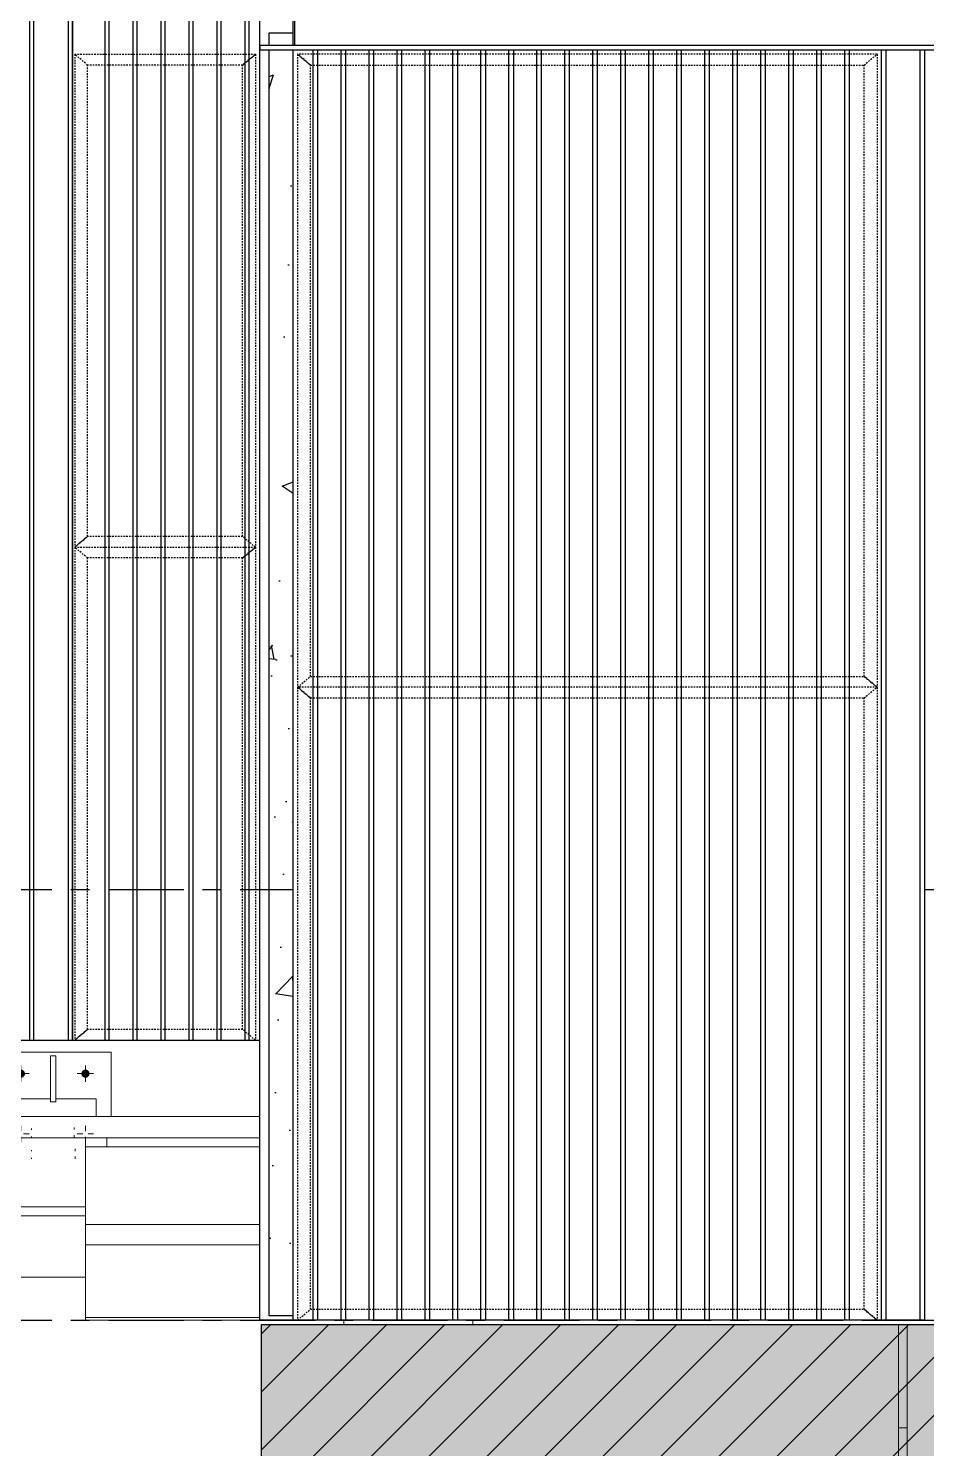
# Model space of a CAD drawing. Header units: millimetres. Extents: x 3774 to 718460, y -768339 to 192544.
# Drawn here: x 442899 to 444985, y -728615 to -725317 of the extents above; entities that cross this region are included whole.
import ezdxf
from ezdxf.xclip import XClip

# ---------------------------------------------------------------- set-up
doc = ezdxf.new("R2010")
doc.units = ezdxf.units.MM
doc.header["$XCLIPFRAME"] = 0
doc.set_wipeout_variables(frame=1)
for name, pattern in [('TA_GL_000.70000', [1.925, 0.7, -0.175, 0.175, -0.175, 0.7]), ('TA_HL_001.00000', [6.5, 3.55, -2.95]), ('XKITLINE00', [0]), ('XKITLINE02', [4, 2, -2])]:
    doc.linetypes.add(name, pattern=pattern)
for name, color, linetype in [('000 - 0_SYM_DWG_GRIDLINE_MAIN_COLOR_251', 7, 'Continuous'), ('000 - CONCRETE_COL_HATCH_', 7, 'Continuous'), ('000 - CONCRETE_COL_SUB_COLOR_1', 7, 'Continuous'), ('010 - ASPG_EXTR_MAIN_COLOR_2', 7, 'Continuous'), ('010 - ASPG_EXTR_WIPEOUT_', 7, 'Continuous'), ('010 - ASPG_FRAMING_MAIN_COLOR_1', 7, 'Continuous'), ('010 - ASPG_FRAMING_MAIN_COLOR_2', 7, 'Continuous'), ('010 - ASPG_FRAMING_SUB_COLOR_2', 7, 'Continuous'), ('010 - ASPG_FRAMING_SUB_COLOR_3', 7, 'Continuous'), ('010 - ASPG_FRAMING_WIPEOUT_', 7, 'Continuous')]:
    doc.layers.add(name, color=color, linetype=linetype)
doc.layers.add('Bolt', color=7, linetype='Continuous', lineweight=0)
doc.layers.add('Part', color=7, linetype='Continuous', lineweight=0)
doc.styles.add('TA', font='', dxfattribs={"height": 4.5})
doc.styles.get('TA').set_extended_font_data('Cordia New')

# ---------------------------------------------------------------- blocks, each defined once
blk = doc.blocks.new('*A6363518')
at = {"layer": 'Part', "color": 7, "linetype": 'XKITLINE00', "lineweight": 0}
for p, q in [((2328.169484, -128.668902), (2192.969406, -128.668902)), ((2328.169484, -128.668902), (2328.169484, -129.068902)), ((2328.169484, -129.068902), (2192.969406, -129.068902))]:
    blk.add_line(p, q, dxfattribs=at)
blk = doc.blocks.new('*A6373519')
at = {"layer": 'Part', "color": 7, "linetype": 'XKITLINE00', "lineweight": 0}
for p, q in [((2328.969518, -124.453462), (2179.563596, -124.453462)), ((2322.969484, -131.653462), (2324.169484, -131.653462)), ((2328.169484, -131.653462), (2328.969518, -131.653462))]:
    blk.add_line(p, q, dxfattribs=at)
blk = doc.blocks.new('*A13304212')
at = {"layer": 'Part', "color": 7, "linetype": 'XKITLINE00', "lineweight": 0}
for p, q in [((2334.969518, -116.053462), (2334.969518, -104.621462)), ((2335.769518, -116.053462), (2335.769518, -104.621462)), ((2334.969518, -128.053462), (2334.969518, -116.621462)), ((2335.769518, -128.053462), (2335.769518, -116.621462)), ((2334.969518, -130.133462), (2334.969518, -128.621462)), ((2335.769518, -130.133462), (2335.769518, -128.621462)), ((2334.969518, -130.133462), (2335.769518, -130.133462))]:
    blk.add_line(p, q, dxfattribs=at)
blk = doc.blocks.new('*A13324214')
at = {"layer": 'Part', "color": 7, "linetype": 'XKITLINE00', "lineweight": 0}
for p, q in [((2326.169603, -116.053462), (2326.169603, -104.621462)), ((2326.969603, -116.053462), (2326.969603, -104.621462)), ((2326.169603, -124.133462), (2326.169603, -116.621462)), ((2326.969603, -124.133462), (2326.969603, -116.621462)), ((2326.169603, -124.133462), (2326.969603, -124.133462))]:
    blk.add_line(p, q, dxfattribs=at)
blk = doc.blocks.new('*A13374219')
at = {"layer": 'Part', "color": 7, "linetype": 'XKITLINE00', "lineweight": 0}
for p, q in [((2328.969518, -124.453462), (2328.969518, -78.053462)), ((2331.369518, -124.453462), (2331.369518, -78.053462)), ((2328.969518, -124.453462), (2331.369518, -124.453462))]:
    blk.add_line(p, q, dxfattribs=at)
blk = doc.blocks.new('*A13914273')
at = {"layer": 'Part', "color": 7, "linetype": 'XKITLINE00', "lineweight": 0}
for p, q in [((2351.279433, -132.533462), (2339.439433, -132.533462)), ((2339.439433, -132.533462), (2339.439433, -156.373462)), ((2351.279433, -132.533462), (2351.279433, -156.373462)), ((2351.279433, -156.373462), (2339.439433, -156.373462))]:
    blk.add_line(p, q, dxfattribs=at)
blk = doc.blocks.new('*A13934275')
at = {"layer": 'Part', "color": 7, "linetype": 'XKITLINE00', "lineweight": 0}
for p, q in [((2339.279433, -132.533462), (2327.439433, -132.533462)), ((2327.439433, -132.533462), (2327.439433, -156.373462)), ((2339.279433, -132.533462), (2339.279433, -156.373462)), ((2339.279433, -156.373462), (2327.439433, -156.373462))]:
    blk.add_line(p, q, dxfattribs=at)
blk = doc.blocks.new('*A13954277')
at = {"layer": 'Part', "color": 7, "linetype": 'XKITLINE00', "lineweight": 0}
for p, q in [((2328.969518, -132.533462), (2328.969518, -124.453462)), ((2328.969518, -124.453462), (2331.369518, -124.453462)), ((2331.369518, -132.533462), (2331.369518, -124.453462))]:
    blk.add_line(p, q, dxfattribs=at)
blk = doc.blocks.new('*A14024284')
at = {"layer": 'Part', "color": 7, "linetype": 'XKITLINE00', "lineweight": 0}
for p, q in [((2324.169484, -131.053462), (2324.169484, -129.233462)), ((2328.169484, -129.233462), (2324.169484, -129.233462)), ((2328.169484, -132.405462), (2328.169484, -129.233462)), ((2324.169484, -130.67527), (2328.169484, -130.67527)), ((2324.169484, -131.053462), (2324.169484, -132.453462)), ((2328.169484, -131.053462), (2324.169484, -131.053462)), ((2324.169484, -132.405462), (2328.169484, -132.405462)), ((2328.169484, -132.453462), (2324.169484, -132.453462)), ((2328.169484, -132.405462), (2328.169484, -132.453462))]:
    blk.add_line(p, q, dxfattribs=at)
blk = doc.blocks.new('*A14034285')
at = {"layer": 'Part', "color": 7, "linetype": 'XKITLINE00', "lineweight": 0}
for p, q in [((2336.249518, -130.213462), (2334.489518, -130.213462)), ((2334.489518, -130.213462), (2334.489518, -130.293462)), ((2336.249518, -130.293462), (2334.489518, -130.293462)), ((2336.249518, -130.213462), (2336.249518, -130.293462))]:
    blk.add_line(p, q, dxfattribs=at)
blk = doc.blocks.new('*A14044286')
at = {"layer": 'Part', "color": 7, "linetype": 'XKITLINE00', "lineweight": 0}
for p, q in [((2334.329518, -130.453462), (2334.489518, -130.293462)), ((2334.489518, -130.293462), (2336.249518, -130.293462)), ((2336.249518, -130.293462), (2336.409518, -130.453462))]:
    blk.add_line(p, q, dxfattribs=at)
blk = doc.blocks.new('*A14054287')
at = {"layer": 'Part', "color": 7, "linetype": 'XKITLINE00', "lineweight": 0}
for p, q in [((2335.305518, -130.173462), (2334.865518, -130.173462)), ((2334.865518, -130.173462), (2334.865518, -130.213462)), ((2335.305518, -130.133462), (2335.305518, -130.173462)), ((2335.345518, -130.213462), (2335.345518, -130.133462))]:
    blk.add_line(p, q, dxfattribs=at)
blk = doc.blocks.new('*A14064288')
at = {"layer": 'Part', "color": 7, "linetype": 'XKITLINE00', "lineweight": 0}
for p, q in [((2334.969518, -128.573462), (2334.969518, -128.621462)), ((2334.969518, -128.621462), (2335.769518, -128.621462)), ((2335.769518, -128.621462), (2335.769518, -128.573462))]:
    blk.add_line(p, q, dxfattribs=at)
blk = doc.blocks.new('*A14074289')
at = {"layer": 'Part', "color": 7, "linetype": 'XKITLINE00', "lineweight": 0}
for p, q in [((2335.345518, -129.421462), (2335.345518, -128.621462)), ((2335.345518, -128.621462), (2335.393518, -128.621462)), ((2335.393518, -129.421462), (2335.393518, -128.621462)), ((2335.345518, -128.861462), (2335.393518, -128.861462)), ((2335.345518, -129.421462), (2335.393518, -129.421462))]:
    blk.add_line(p, q, dxfattribs=at)
blk = doc.blocks.new('*A14084290')
at = {"layer": 'Part', "color": 7, "linetype": 'XKITLINE00', "lineweight": 0}
for p, q in [((2327.769484, -129.068902), (2328.169484, -129.068902)), ((2327.769484, -129.233462), (2327.769484, -129.068902)), ((2328.169484, -129.068902), (2328.169484, -129.233462))]:
    blk.add_line(p, q, dxfattribs=at)
blk = doc.blocks.new('*A14094291')
at = {"layer": 'Part', "color": 7, "linetype": 'XKITLINE00', "lineweight": 0}
for p, q in [((2328.169484, -129.068902), (2324.569406, -129.068902)), ((2324.569406, -129.068902), (2324.569406, -129.233462)), ((2328.169484, -129.233462), (2328.169484, -129.068902))]:
    blk.add_line(p, q, dxfattribs=at)
blk = doc.blocks.new('*A14104292')
at = {"layer": 'Part', "color": 7, "linetype": 'XKITLINE00', "lineweight": 0}
for p, q in [((2324.569406, -129.068902), (2324.169406, -129.068902)), ((2324.169406, -129.068902), (2324.169406, -129.233462)), ((2324.569406, -129.233462), (2324.569406, -129.068902))]:
    blk.add_line(p, q, dxfattribs=at)
blk = doc.blocks.new('*A14114293')
at = {"layer": 'Part', "color": 7, "linetype": 'XKITLINE00', "lineweight": 0}
for p, q in [((2322.969484, -129.069203), (2324.169406, -129.069203)), ((2322.969484, -130.349203), (2324.169484, -130.349203))]:
    blk.add_line(p, q, dxfattribs=at)
blk = doc.blocks.new('*A14174299')
at = {"layer": 'Part', "color": 7, "linetype": 'XKITLINE00', "lineweight": 0}
for p, q in [((2326.169603, -116.573462), (2326.169603, -116.621462)), ((2326.169603, -116.621462), (2326.969603, -116.621462)), ((2326.969603, -116.621462), (2326.969603, -116.573462))]:
    blk.add_line(p, q, dxfattribs=at)
blk = doc.blocks.new('*A14184300')
at = {"layer": 'Part', "color": 7, "linetype": 'XKITLINE00', "lineweight": 0}
for p, q in [((2326.545603, -117.421462), (2326.545603, -116.621462)), ((2326.545603, -116.621462), (2326.593603, -116.621462)), ((2326.593603, -117.421462), (2326.593603, -116.621462)), ((2326.545603, -116.861462), (2326.593603, -116.861462)), ((2326.545603, -117.421462), (2326.593603, -117.421462))]:
    blk.add_line(p, q, dxfattribs=at)
blk = doc.blocks.new('*A14214303')
at = {"layer": 'Part', "color": 7, "linetype": 'XKITLINE00', "lineweight": 0}
for p, q in [((2335.345518, -117.421462), (2335.345518, -116.621462)), ((2335.345518, -116.621462), (2335.393518, -116.621462)), ((2335.393518, -117.421462), (2335.393518, -116.621462)), ((2335.345518, -116.861462), (2335.393518, -116.861462)), ((2335.345518, -117.421462), (2335.393518, -117.421462))]:
    blk.add_line(p, q, dxfattribs=at)
blk = doc.blocks.new('*A14224304')
at = {"layer": 'Part', "color": 7, "linetype": 'XKITLINE00', "lineweight": 0}
for p, q in [((2334.969518, -116.573462), (2334.969518, -116.621462)), ((2334.969518, -116.621462), (2335.769518, -116.621462)), ((2335.769518, -116.621462), (2335.769518, -116.573462))]:
    blk.add_line(p, q, dxfattribs=at)
blk = doc.blocks.new('*A14324314')
at = {"layer": 'Bolt', "color": 7, "linetype": 'XKITLINE00', "lineweight": 0}
for p, q in [((2330.369526, -129.821462), (2330.369526, -129.896054)), ((2330.257526, -129.933462), (2330.332118, -129.933462)), ((2330.369526, -130.045462), (2330.369526, -129.97087)), ((2330.481526, -129.933462), (2330.406934, -129.933462))]:
    blk.add_line(p, q, dxfattribs=at)
blk = doc.blocks.new('*A14334315')
at = {"layer": 'Bolt', "color": 7, "linetype": 'XKITLINE02', "lineweight": 0}
for p, q in [((2330.369526, -130.356822), (2330.369526, -130.013462)), ((2330.369526, -130.356822), (2330.369526, -130.013462)), ((2330.193526, -130.293462), (2330.193526, -130.213462)), ((2330.193526, -130.293462), (2330.193526, -130.213462)), ((2330.545526, -130.293462), (2330.545526, -130.213462)), ((2330.545526, -130.293462), (2330.545526, -130.213462))]:
    blk.add_line(p, q, dxfattribs=at)
blk = doc.blocks.new('*A14344316')
at = {"layer": 'Bolt', "color": 7, "linetype": 'XKITLINE02', "lineweight": 0}
for p, q in [((2335.456878, -129.933462), (2335.113518, -129.933462)), ((2335.345518, -129.877462), (2335.305518, -129.877462)), ((2335.345518, -129.989462), (2335.305518, -129.989462)), ((2335.393518, -129.877462), (2335.345518, -129.877462)), ((2335.393518, -129.989462), (2335.345518, -129.989462))]:
    blk.add_line(p, q, dxfattribs=at)
blk = doc.blocks.new('*A14354317')
at = {"layer": 'Bolt'}
for points in [[(2334.786, -130.213), (2334.786, -130.293), (2334.674, -130.293), (2334.674, -130.213)], [(2336.066, -130.213), (2336.066, -130.293), (2335.954, -130.293), (2335.954, -130.213)]]:
    blk.add_hatch(color=7, dxfattribs=at).paths.add_polyline_path(points, flags=17)
at = {"layer": 'Bolt', "color": 7, "linetype": 'XKITLINE00', "lineweight": 0}
for p, q in [((2334.73, -130.357), (2334.73, -130.013)), ((2336.01, -130.357), (2336.01, -130.013)), ((2334.674, -130.293), (2334.674, -130.213)), ((2334.786, -130.293), (2334.786, -130.213)), ((2335.954, -130.293), (2335.954, -130.213)), ((2336.066, -130.293), (2336.066, -130.213))]:
    blk.add_line(p, q, dxfattribs=at)
blk = doc.blocks.new('*A14364318')
at = {"layer": 'Bolt'}
for points in [[(2335.074, -128.573), (2335.074, -128.525), (2335.186, -128.525), (2335.186, -128.573)], [(2335.074, -128.621), (2335.074, -128.573), (2335.186, -128.573), (2335.186, -128.621)], [(2335.554, -128.573), (2335.554, -128.525), (2335.666, -128.525), (2335.666, -128.573)], [(2335.554, -128.621), (2335.554, -128.573), (2335.666, -128.573), (2335.666, -128.621)]]:
    blk.add_hatch(color=7, dxfattribs=at).paths.add_polyline_path(points, flags=17)
at = {"layer": 'Bolt', "color": 7, "linetype": 'XKITLINE00', "lineweight": 0}
for p, q in [((2335.13, -128.685), (2335.13, -128.341)), ((2335.61, -128.685), (2335.61, -128.341)), ((2335.074, -128.573), (2335.074, -128.525)), ((2335.074, -128.621), (2335.074, -128.573)), ((2335.186, -128.573), (2335.186, -128.525)), ((2335.186, -128.621), (2335.186, -128.573)), ((2335.554, -128.573), (2335.554, -128.525)), ((2335.554, -128.621), (2335.554, -128.573)), ((2335.666, -128.573), (2335.666, -128.525)), ((2335.666, -128.621), (2335.666, -128.573))]:
    blk.add_line(p, q, dxfattribs=at)
blk = doc.blocks.new('*A14384320')
at = {"layer": 'Bolt', "color": 7, "linetype": 'XKITLINE02', "lineweight": 0}
for p, q in [((2329.489522, -128.684822), (2329.489522, -128.341462)), ((2329.489522, -128.684822), (2329.489522, -128.341462)), ((2329.313522, -128.621462), (2329.313522, -128.573462)), ((2329.313522, -128.621462), (2329.313522, -128.573462)), ((2329.433522, -128.573462), (2329.433522, -128.525462)), ((2329.433522, -128.573462), (2329.433522, -128.525462)), ((2329.545522, -128.573462), (2329.545522, -128.525462)), ((2329.545522, -128.573462), (2329.545522, -128.525462)), ((2329.665522, -128.621462), (2329.665522, -128.573462)), ((2329.665522, -128.621462), (2329.665522, -128.573462))]:
    blk.add_line(p, q, dxfattribs=at)
blk = doc.blocks.new('*A14414323')
at = {"layer": 'Bolt'}
for points in [[(2326.274, -116.573), (2326.274, -116.525), (2326.386, -116.525), (2326.386, -116.573)], [(2326.274, -116.621), (2326.274, -116.573), (2326.386, -116.573), (2326.386, -116.621)], [(2326.754, -116.573), (2326.754, -116.525), (2326.866, -116.525), (2326.866, -116.573)], [(2326.754, -116.621), (2326.754, -116.573), (2326.866, -116.573), (2326.866, -116.621)]]:
    blk.add_hatch(color=7, dxfattribs=at).paths.add_polyline_path(points, flags=17)
at = {"layer": 'Bolt', "color": 7, "linetype": 'XKITLINE00', "lineweight": 0}
for p, q in [((2326.33, -116.685), (2326.33, -116.341)), ((2326.81, -116.685), (2326.81, -116.341)), ((2326.274, -116.573), (2326.274, -116.525)), ((2326.274, -116.621), (2326.274, -116.573)), ((2326.386, -116.573), (2326.386, -116.525)), ((2326.386, -116.621), (2326.386, -116.573)), ((2326.754, -116.573), (2326.754, -116.525)), ((2326.754, -116.621), (2326.754, -116.573)), ((2326.866, -116.573), (2326.866, -116.525)), ((2326.866, -116.621), (2326.866, -116.573))]:
    blk.add_line(p, q, dxfattribs=at)
blk = doc.blocks.new('*A14424324')
at = {"layer": 'Bolt', "color": 7, "linetype": 'XKITLINE02', "lineweight": 0}
for p, q in [((2329.489525, -116.684822), (2329.489525, -116.341462)), ((2329.489525, -116.684822), (2329.489525, -116.341462)), ((2329.313525, -116.621462), (2329.313525, -116.573462)), ((2329.313525, -116.621462), (2329.313525, -116.573462)), ((2329.433525, -116.573462), (2329.433525, -116.525462)), ((2329.433525, -116.573462), (2329.433525, -116.525462)), ((2329.545525, -116.573462), (2329.545525, -116.525462)), ((2329.545525, -116.573462), (2329.545525, -116.525462)), ((2329.665525, -116.621462), (2329.665525, -116.573462)), ((2329.665525, -116.621462), (2329.665525, -116.573462))]:
    blk.add_line(p, q, dxfattribs=at)
blk = doc.blocks.new('*A14444326')
at = {"layer": 'Bolt', "color": 7, "linetype": 'XKITLINE02', "lineweight": 0}
for p, q in [((2329.489522, -116.684822), (2329.489522, -116.341462)), ((2329.489522, -116.684822), (2329.489522, -116.341462)), ((2329.313522, -116.621462), (2329.313522, -116.573462)), ((2329.313522, -116.621462), (2329.313522, -116.573462)), ((2329.433522, -116.573462), (2329.433522, -116.525462)), ((2329.433522, -116.573462), (2329.433522, -116.525462)), ((2329.545522, -116.573462), (2329.545522, -116.525462)), ((2329.545522, -116.573462), (2329.545522, -116.525462)), ((2329.665522, -116.621462), (2329.665522, -116.573462)), ((2329.665522, -116.621462), (2329.665522, -116.573462))]:
    blk.add_line(p, q, dxfattribs=at)
blk = doc.blocks.new('*A14454327')
at = {"layer": 'Bolt'}
for points in [[(2335.074, -116.573), (2335.074, -116.525), (2335.186, -116.525), (2335.186, -116.573)], [(2335.074, -116.621), (2335.074, -116.573), (2335.186, -116.573), (2335.186, -116.621)], [(2335.554, -116.573), (2335.554, -116.525), (2335.666, -116.525), (2335.666, -116.573)], [(2335.554, -116.621), (2335.554, -116.573), (2335.666, -116.573), (2335.666, -116.621)]]:
    blk.add_hatch(color=7, dxfattribs=at).paths.add_polyline_path(points, flags=17)
at = {"layer": 'Bolt', "color": 7, "linetype": 'XKITLINE00', "lineweight": 0}
for p, q in [((2335.13, -116.685), (2335.13, -116.341)), ((2335.61, -116.685), (2335.61, -116.341)), ((2335.074, -116.573), (2335.074, -116.525)), ((2335.074, -116.621), (2335.074, -116.573)), ((2335.186, -116.573), (2335.186, -116.525)), ((2335.186, -116.621), (2335.186, -116.573)), ((2335.554, -116.573), (2335.554, -116.525)), ((2335.554, -116.621), (2335.554, -116.573)), ((2335.666, -116.573), (2335.666, -116.525)), ((2335.666, -116.621), (2335.666, -116.573))]:
    blk.add_line(p, q, dxfattribs=at)
blk = doc.blocks.new('*A14674349')
at = {"layer": 'Part', "color": 7, "linetype": 'XKITLINE00', "lineweight": 0}
for p, q in [((2328.809518, -116.053462), (2288.969552, -116.053462)), ((2288.969552, -116.573462), (2288.969552, -116.053462)), ((2328.809518, -116.573462), (2328.809518, -116.053462)), ((2328.809518, -116.573462), (2288.969552, -116.573462))]:
    blk.add_line(p, q, dxfattribs=at)
blk = doc.blocks.new('*A14694351')
at = {"layer": 'Part', "color": 7, "linetype": 'XKITLINE00', "lineweight": 0}
for p, q in [((2322.76952, -128.344459), (2323.52152, -128.344459)), ((2322.76952, -128.668902), (2322.76952, -128.344459)), ((2323.61752, -128.344459), (2324.36952, -128.344459)), ((2324.36952, -128.668902), (2324.36952, -128.344459))]:
    blk.add_line(p, q, dxfattribs=at)
blk = doc.blocks.new('*A14714353')
at = {"layer": 'Part', "color": 7, "linetype": 'XKITLINE00', "lineweight": 0}
for p, q in [((2326.505603, -124.173462), (2326.065603, -124.173462)), ((2326.065603, -124.173462), (2326.065603, -124.213462)), ((2326.505603, -124.133462), (2326.505603, -124.173462)), ((2326.545603, -124.213462), (2326.545603, -124.133462))]:
    blk.add_line(p, q, dxfattribs=at)
blk = doc.blocks.new('*A14724354')
at = {"layer": 'Part', "color": 7, "linetype": 'XKITLINE00', "lineweight": 0}
for p, q in [((2325.529603, -124.453462), (2325.689603, -124.293462)), ((2325.689603, -124.293462), (2327.449603, -124.293462)), ((2327.449603, -124.293462), (2327.609603, -124.453462))]:
    blk.add_line(p, q, dxfattribs=at)
blk = doc.blocks.new('*A14734355')
at = {"layer": 'Part', "color": 7, "linetype": 'XKITLINE00', "lineweight": 0}
for p, q in [((2327.449603, -124.213462), (2325.689603, -124.213462)), ((2325.689603, -124.213462), (2325.689603, -124.293462)), ((2327.449603, -124.213462), (2327.449603, -124.293462)), ((2327.449603, -124.293462), (2325.689603, -124.293462))]:
    blk.add_line(p, q, dxfattribs=at)
blk = doc.blocks.new('*A14744356')
at = {"layer": 'Part', "color": 7, "linetype": 'XKITLINE00', "lineweight": 0}
for p, q in [((2323.61752, -127.544569), (2323.52152, -127.544569)), ((2323.52152, -128.395979), (2323.52152, -127.544569)), ((2323.61752, -128.395979), (2323.61752, -127.544569)), ((2323.61752, -128.395979), (2323.52152, -128.395979))]:
    blk.add_line(p, q, dxfattribs=at)
blk = doc.blocks.new('*A14754357')
at = {"layer": 'Part', "color": 7, "linetype": 'XKITLINE00', "lineweight": 0}
for p, q in [((2322.489552, -127.474849), (2324.649552, -127.474849)), ((2322.489552, -128.391525), (2322.489552, -127.474849)), ((2324.649552, -127.474849), (2324.649552, -128.668902)), ((2322.969484, -130.514849), (2324.169484, -130.514849))]:
    blk.add_line(p, q, dxfattribs=at)
blk = doc.blocks.new('*A14934375')
at = {"layer": 'Bolt', "color": 7, "linetype": 'XKITLINE02', "lineweight": 0}
for p, q in [((2329.489525, -128.684822), (2329.489525, -128.341462)), ((2329.489525, -128.684822), (2329.489525, -128.341462)), ((2329.313525, -128.621462), (2329.313525, -128.573462)), ((2329.313525, -128.621462), (2329.313525, -128.573462)), ((2329.433525, -128.573462), (2329.433525, -128.525462)), ((2329.433525, -128.573462), (2329.433525, -128.525462)), ((2329.545525, -128.573462), (2329.545525, -128.525462)), ((2329.545525, -128.573462), (2329.545525, -128.525462)), ((2329.665525, -128.621462), (2329.665525, -128.573462)), ((2329.665525, -128.621462), (2329.665525, -128.573462))]:
    blk.add_line(p, q, dxfattribs=at)
blk = doc.blocks.new('*A14944376')
at = {"layer": 'Bolt'}
for points in [[(2325.986, -124.213), (2325.986, -124.293), (2325.874, -124.293), (2325.874, -124.213)], [(2327.266, -124.213), (2327.266, -124.293), (2327.154, -124.293), (2327.154, -124.213)]]:
    blk.add_hatch(color=7, dxfattribs=at).paths.add_polyline_path(points, flags=17)
at = {"layer": 'Bolt', "color": 7, "linetype": 'XKITLINE00', "lineweight": 0}
for p, q in [((2325.93, -124.357), (2325.93, -124.013)), ((2327.21, -124.357), (2327.21, -124.013)), ((2325.874, -124.293), (2325.874, -124.213)), ((2325.986, -124.293), (2325.986, -124.213)), ((2327.154, -124.293), (2327.154, -124.213)), ((2327.266, -124.293), (2327.266, -124.213))]:
    blk.add_line(p, q, dxfattribs=at)
blk = doc.blocks.new('*A14954377')
at = {"layer": 'Bolt', "color": 7, "linetype": 'XKITLINE02', "lineweight": 0}
for p, q in [((2326.656963, -123.933462), (2326.313603, -123.933462)), ((2326.545603, -123.877462), (2326.505603, -123.877462)), ((2326.545603, -123.989462), (2326.505603, -123.989462)), ((2326.593603, -123.877462), (2326.545603, -123.877462)), ((2326.593603, -123.989462), (2326.545603, -123.989462))]:
    blk.add_line(p, q, dxfattribs=at)
blk = doc.blocks.new('*A14964378')
at = {"layer": 'Bolt', "color": 7, "linetype": 'XKITLINE02', "lineweight": 0}
for p, q in [((2330.369525, -130.356822), (2330.369525, -130.013462)), ((2330.369525, -130.356822), (2330.369525, -130.013462)), ((2330.193525, -130.293462), (2330.193525, -130.213462)), ((2330.193525, -130.293462), (2330.193525, -130.213462)), ((2330.545525, -130.293462), (2330.545525, -130.213462)), ((2330.545525, -130.293462), (2330.545525, -130.213462))]:
    blk.add_line(p, q, dxfattribs=at)
blk = doc.blocks.new('*A14974379')
at = {"layer": 'Bolt', "color": 7, "linetype": 'XKITLINE00', "lineweight": 0}
for p, q in [((2330.369525, -129.821462), (2330.369525, -129.896054)), ((2330.257525, -129.933462), (2330.332117, -129.933462)), ((2330.369525, -130.045462), (2330.369525, -129.97087)), ((2330.481525, -129.933462), (2330.406933, -129.933462))]:
    blk.add_line(p, q, dxfattribs=at)
blk = doc.blocks.new('*A14984380')
at = {"layer": 'Bolt', "color": 7, "linetype": 'XKITLINE02', "lineweight": 0}
for p, q in [((2323.16952, -128.896369), (2323.16952, -128.916299)), ((2323.16952, -129.295829), (2323.16952, -129.315758))]:
    blk.add_line(p, q, dxfattribs=at)
blk = doc.blocks.new('*A14994381')
at = {"layer": 'Bolt'}
for points in [[(2322.894, -127.867), (2322.895, -127.86), (2322.897, -127.853), (2322.899, -127.846), (2322.903, -127.839), (2322.906, -127.833), (2322.911, -127.827), (2322.916, -127.821), (2322.921, -127.816), (2322.927, -127.812), (2322.934, -127.808), (2322.94, -127.805), (2322.947, -127.802), (2322.955, -127.8), (2322.962, -127.799), (2322.97, -127.799), (2322.977, -127.799), (2322.984, -127.8), (2322.992, -127.802), (2322.999, -127.805), (2323.005, -127.808), (2323.012, -127.812), (2323.018, -127.816), (2323.023, -127.821), (2323.028, -127.827), (2323.033, -127.833), (2323.037, -127.839), (2323.04, -127.846), (2323.042, -127.853), (2323.044, -127.86), (2323.045, -127.867), (2323.046, -127.875), (2323.045, -127.882), (2323.044, -127.89), (2323.042, -127.897), (2323.04, -127.904), (2323.037, -127.911), (2323.033, -127.917), (2323.028, -127.923), (2323.023, -127.929), (2323.018, -127.934), (2323.012, -127.938), (2323.005, -127.942), (2322.999, -127.945), (2322.992, -127.948), (2322.984, -127.949), (2322.977, -127.95), (2322.97, -127.951), (2322.962, -127.95), (2322.955, -127.949), (2322.947, -127.948), (2322.94, -127.945), (2322.934, -127.942), (2322.927, -127.938), (2322.921, -127.934), (2322.916, -127.929), (2322.911, -127.923), (2322.906, -127.917), (2322.903, -127.911), (2322.899, -127.904), (2322.897, -127.897), (2322.895, -127.89), (2322.894, -127.882), (2322.894, -127.875)], [(2324.094, -127.867), (2324.095, -127.86), (2324.097, -127.853), (2324.099, -127.846), (2324.103, -127.839), (2324.106, -127.833), (2324.111, -127.827), (2324.116, -127.821), (2324.121, -127.816), (2324.127, -127.812), (2324.134, -127.808), (2324.14, -127.805), (2324.147, -127.802), (2324.155, -127.8), (2324.162, -127.799), (2324.17, -127.799), (2324.177, -127.799), (2324.184, -127.8), (2324.192, -127.802), (2324.199, -127.805), (2324.205, -127.808), (2324.212, -127.812), (2324.218, -127.816), (2324.223, -127.821), (2324.228, -127.827), (2324.233, -127.833), (2324.237, -127.839), (2324.24, -127.846), (2324.242, -127.853), (2324.244, -127.86), (2324.245, -127.867), (2324.246, -127.875), (2324.245, -127.882), (2324.244, -127.89), (2324.242, -127.897), (2324.24, -127.904), (2324.237, -127.911), (2324.233, -127.917), (2324.228, -127.923), (2324.223, -127.929), (2324.218, -127.934), (2324.212, -127.938), (2324.205, -127.942), (2324.199, -127.945), (2324.192, -127.948), (2324.184, -127.949), (2324.177, -127.95), (2324.17, -127.951), (2324.162, -127.95), (2324.155, -127.949), (2324.147, -127.948), (2324.14, -127.945), (2324.134, -127.942), (2324.127, -127.938), (2324.121, -127.934), (2324.116, -127.929), (2324.111, -127.923), (2324.106, -127.917), (2324.103, -127.911), (2324.099, -127.904), (2324.097, -127.897), (2324.095, -127.89), (2324.094, -127.882), (2324.094, -127.875)]]:
    blk.add_hatch(color=7, dxfattribs=at).paths.add_polyline_path(points, flags=17)
at = {"layer": 'Bolt', "color": 7, "linetype": 'XKITLINE00', "lineweight": 0}
for p, q in [((2322.818, -127.875), (2323.122, -127.875)), ((2322.97, -128.027), (2322.97, -127.723)), ((2324.018, -127.875), (2324.322, -127.875)), ((2324.17, -128.027), (2324.17, -127.723)), ((2322.818, -128.995), (2322.919, -128.995)), ((2322.97, -128.843), (2322.97, -128.944)), ((2323.122, -128.995), (2323.02, -128.995)), ((2324.018, -128.995), (2324.119, -128.995)), ((2324.17, -128.843), (2324.17, -128.944)), ((2324.322, -128.995), (2324.22, -128.995)), ((2322.97, -129.147), (2322.97, -129.046)), ((2324.17, -129.147), (2324.17, -129.046))]:
    blk.add_line(p, q, dxfattribs=at)
blk = doc.blocks.new('*A15004382')
at = {"layer": 'Bolt', "color": 7, "linetype": 'XKITLINE02', "lineweight": 0}
for p, q in [((2323.961454, -128.914335), (2323.961454, -128.872781)), ((2323.978017, -129.313453), (2323.978017, -129.271898))]:
    blk.add_line(p, q, dxfattribs=at)
blk = doc.blocks.new('*A15014383')
at = {"layer": 'Bolt', "color": 7, "linetype": 'XKITLINE02', "lineweight": 0}
for p, q in [((2323.961454, -129.058095), (2323.961454, -129.016541)), ((2323.978017, -129.457213), (2323.978017, -129.415658))]:
    blk.add_line(p, q, dxfattribs=at)
blk = doc.blocks.new('*A15024384')
at = {"layer": 'Bolt', "color": 7, "linetype": 'XKITLINE02', "lineweight": 0}
for p, q in [((2323.16952, -129.040129), (2323.16952, -129.060059)), ((2323.16952, -129.439589), (2323.16952, -129.459518))]:
    blk.add_line(p, q, dxfattribs=at)
blk = doc.blocks.new('*A15174399')
at = {"layer": 'Part', "color": 7, "linetype": 'XKITLINE00', "lineweight": 0}
blk.add_line((2331.369605, -130.053462), (2331.369605, -124.453462), dxfattribs=at)
blk = doc.blocks.new('*A15184400')
at = {"layer": 'Part', "color": 7, "linetype": 'XKITLINE00', "lineweight": 0}
for p, q in [((2363.049523, -130.453462), (2331.369518, -130.453462)), ((2331.369518, -130.453462), (2331.369518, -132.533462)), ((2363.049523, -132.533462), (2363.049523, -130.453462)), ((2339.279433, -134.453462), (2339.439433, -134.453462)), ((2351.279433, -134.453462), (2351.439433, -134.453462))]:
    blk.add_line(p, q, dxfattribs=at)
blk = doc.blocks.new('*A15194401')
at = {"layer": 'Part', "color": 7, "linetype": 'XKITLINE00', "lineweight": 0}
for p, q in [((2362.889518, -128.053462), (2331.529518, -128.053462)), ((2331.529518, -128.573462), (2331.529518, -128.053462)), ((2362.889518, -128.573462), (2362.889518, -128.053462)), ((2362.889518, -128.573462), (2331.529518, -128.573462))]:
    blk.add_line(p, q, dxfattribs=at)
blk = doc.blocks.new('*A15204402')
at = {"layer": 'Part', "color": 7, "linetype": 'XKITLINE00', "lineweight": 0}
for p, q in [((2362.889518, -116.053462), (2331.529518, -116.053462)), ((2331.529518, -116.573462), (2331.529518, -116.053462)), ((2362.889518, -116.573462), (2362.889518, -116.053462)), ((2362.889518, -116.573462), (2331.529518, -116.573462))]:
    blk.add_line(p, q, dxfattribs=at)
blk = doc.blocks.new('W-1-PP19-SE-ENT3_20260407-111149_PP19_ENT3_SE_ELE3')
at = {"color": 7, "lineweight": 0, "xscale": 125, "yscale": 125, "zscale": 125}
for name in ['*A13374219', '*A13304212', '*A13324214', '*A14674349', '*A15204402', '*A14174299', '*A14414323', '*A14444326', '*A14424324', '*A14224304', '*A14454327', '*A14184300', '*A14214303', '*A14954377', '*A14734355', '*A14944376', '*A14714353', '*A6373519', '*A14724354', '*A13954277', '*A15174399', '*A14754357', '*A14744356', '*A14994381', '*A15194401', '*A14694351', '*A14384320', '*A14934375', '*A14364318', '*A6363518', '*A14064288', '*A14074289', '*A14984380', '*A15004382', '*A14114293', '*A15024384', '*A15014383', '*A14104292', '*A14024284', '*A14094291', '*A14084290', '*A14964378', '*A14334315', '*A14974379', '*A14324314', '*A14354317', '*A14344316', '*A14044286', '*A14034285', '*A14054287', '*A15184400', '*A13934275', '*A13914273']:
    blk.add_blockref(name, (-296446.190625, 122106.68275), dxfattribs=at)
blk = doc.blocks.new('A$Cc95a8f7c')
at = {"layer": '000 - CONCRETE_COL_HATCH_', "transparency": 33554585}
h = blk.add_hatch(dxfattribs=at)
h.set_pattern_fill('AR-CONC', scale=2.5)
h.paths.add_polyline_path([(-9706.691625, -12559.999625), (-14206.257875, -12559.999625), (-14206.257875, -15540), (-24.997375, -15540), (-24.997375, -12559.999625), (-3726.691625, -12559.999625), (-3726.691625, 300), (-9706.691625, 300)])
h = blk.add_hatch(dxfattribs=at)
h.set_pattern_fill('ANSI31', scale=30)
h.paths.add_polyline_path([(-3726.691625, -12559.999625), (-24.997375, -12559.999625), (-24.997375, -15540), (-14206.257875, -15540), (-14206.257875, -12559.999625), (-9706.691625, -12559.999625), (-9706.691625, 300), (-3726.691625, 300)])
at = {"layer": '000 - CONCRETE_COL_HATCH_', "color": 7}
blk.add_lwpolyline([(-3726.691625, -12559.999625), (-24.997375, -12559.999625), (-24.997375, -15540), (-14206.257875, -15540), (-14206.257875, -12559.999625), (-9706.691625, -12559.999625), (-9706.691625, 300), (-3726.691625, 300)], close=True, dxfattribs=at)
blk.add_lwpolyline([(-3726.691625, -12559.999625), (-24.997375, -12559.999625), (-24.997375, -15540), (-14206.257875, -15540), (-14206.257875, -12559.999625), (-9706.691625, -12559.999625), (-9706.691625, 300), (-3726.691625, 300)], close=True, dxfattribs=at)
blk.add_lwpolyline([(-3726.691625, -12559.999625), (-24.997375, -12559.999625), (-24.997375, -15540), (-14206.257875, -15540), (-14206.257875, -12559.999625), (-9706.691625, -12559.999625), (-9706.691625, 300), (-3726.691625, 300)], close=True, dxfattribs=at)
blk.add_lwpolyline([(-3726.691625, -12559.999625), (-24.997375, -12559.999625), (-24.997375, -15540), (-14206.257875, -15540), (-14206.257875, -12559.999625), (-9706.691625, -12559.999625), (-9706.691625, 300), (-3726.691625, 300)], close=True, dxfattribs=at)
blk = doc.blocks.new('W-1-PP19-SE-ENT3_20260407-141310_PP19_ENT3_PRECAST_HATCH')
at = {"color": 7}
blk.add_blockref('A$Cc95a8f7c', (-46357.4, 85502.9), dxfattribs=at)
blk = doc.blocks.new('W-1-PP19-SE-ENT3_20260407-141433PP19_ENT3_PRECAST_HATCH')
at = {"color": 7}
blk.add_blockref('W-1-PP19-SE-ENT3_20260407-141310_PP19_ENT3_PRECAST_HATCH', (55047.4, 32597.1), dxfattribs=at)
blk = doc.blocks.new('*U5908')
at = {"layer": '000 - 0_SYM_DWG_GRIDLINE_MAIN_COLOR_251', "color": 7, "linetype": 'ByBlock', "ltscale": 5}
blk.add_line((10, 0), (-471.236, 0), dxfattribs=at)
at = {"color": 7, "style": 'TA', "flags": 1}
blk.add_attdef('LOCATION', (6, -6), '', height=4.5, rotation=270, dxfattribs=at)
blk = doc.blocks.new('W-1-PP19-SE-ENT3_20260407-142507PP19_ENT3_ELE1_DIMS_2')
at = {"layer": '000 - 0_SYM_DWG_GRIDLINE_MAIN_COLOR_251', "color": 7, "linetype": 'TA_GL_000.70000', "xscale": 50.00000000000003, "yscale": 50.00000000000003, "zscale": 50.00000000000003, "rotation": 180}
blk.add_blockref('*U5908', (-12415.2, 106550), dxfattribs=at)
blk = doc.blocks.new('*U6830')
at = {"color": 7}
blk.add_wipeout([(0, 0), (150, 0), (150, 2980), (0, 2980)], dxfattribs=at)
blk.add_lwpolyline([(0, 0), (150, 0), (150, 2980), (0, 2980)], close=True, dxfattribs=at)
blk = doc.blocks.new('A$C65995555')
at = {"layer": '000 - CONCRETE_COL_SUB_COLOR_1', "color": 7, "xscale": -1}
blk.add_blockref('*U6830', (-5348.5, 7300), dxfattribs=at)
at = {"layer": '000 - CONCRETE_COL_HATCH_'}
h = blk.add_hatch(dxfattribs=at)
h.set_pattern_fill('AR-CONC', scale=2)
h.paths.add_polyline_path([(-5348.5, 10280), (-5498.5, 10280), (-5498.5, 7300), (-5348.5, 7300)])
h = blk.add_hatch(dxfattribs=at)
h.set_pattern_fill('AR-CONC', scale=2)
h.paths.add_polyline_path([(-5348.5, 10280), (-5498.5, 10280), (-5498.5, 7300), (-5348.5, 7300)])
h = blk.add_hatch(dxfattribs=at)
h.set_pattern_fill('AR-CONC', scale=2)
h.paths.add_polyline_path([(-5348.5, 10280), (-5498.5, 10280), (-5498.5, 7300), (-5348.5, 7300)])
blk = doc.blocks.new('*U8046')
at = {"layer": '010 - ASPG_FRAMING_SUB_COLOR_3', "color": 7, "linetype": 'ByBlock'}
for points in [[(0, 0), (0, 420), (25, 390), (25, 30), (0, 0)], [(1145, 420), (0, 420), (25, 390), (1120, 390)], [(1145, 0), (1145, 420), (1120, 390), (1120, 30), (1145, 0)], [(25, 30), (1120, 30), (1145, 0), (0, 0), (25, 30)]]:
    blk.add_lwpolyline(points, close=True, dxfattribs=at)
blk = doc.blocks.new('*U8043')
at = {"layer": '010 - ASPG_FRAMING_SUB_COLOR_3', "color": 7, "linetype": 'ByBlock'}
for points in [[(0, 0), (0, 1346.3), (25, 1316.3), (25, 30), (0, 0)], [(1470, 1346.3), (0, 1346.3), (25, 1316.3), (1445, 1316.3)], [(1470, 0), (1470, 1346.3), (1445, 1316.3), (1445, 30), (1470, 0)], [(25, 30), (1445, 30), (1470, 0), (0, 0), (25, 30)]]:
    blk.add_lwpolyline(points, close=True, dxfattribs=at)
blk = doc.blocks.new('*U5929')
at = {"color": 7}
blk.add_wipeout([(50, 0), (1450, 0), (1450, 8350), (50, 8350)], dxfattribs=at).dxf.layer = '010 - ASPG_EXTR_WIPEOUT_'
at = {"layer": '010 - ASPG_FRAMING_SUB_COLOR_2', "color": 7}
blk.add_lwpolyline([(50, 0), (1450, 0), (1450, 8350), (50, 8350)], close=True, dxfattribs=at)
at = {"color": 7}
blk.add_wipeout([(1450, 0), (1550, 0), (1550, 8350), (1450, 8350)], dxfattribs=at).dxf.layer = '010 - ASPG_EXTR_WIPEOUT_'
at = {"layer": '010 - ASPG_FRAMING_MAIN_COLOR_1', "color": 7}
for points in [[(1450, 0), (1460, 0), (1460, 8350), (1450, 8350)], [(1540, 0), (1550, 0), (1550, 8350), (1540, 8350)]]:
    blk.add_lwpolyline(points, close=True, dxfattribs=at)
at = {"layer": '010 - ASPG_FRAMING_SUB_COLOR_2', "color": 7}
blk.add_lwpolyline([(1450, 0), (1550, 0), (1550, 8350), (1450, 8350)], close=True, dxfattribs=at)
blk = doc.blocks.new('*U8491')
at = {"color": 7}
blk.add_wipeout([(50, 0), (1450, 0), (1450, 12850), (50, 12850)], dxfattribs=at).dxf.layer = '010 - ASPG_EXTR_WIPEOUT_'
at = {"layer": '010 - ASPG_FRAMING_SUB_COLOR_2', "color": 7}
blk.add_lwpolyline([(50, 0), (1450, 0), (1450, 12850), (50, 12850)], close=True, dxfattribs=at)
at = {"color": 7}
blk.add_wipeout([(-50, 0), (50, 0), (50, 12850), (-50, 12850)], dxfattribs=at).dxf.layer = '010 - ASPG_EXTR_WIPEOUT_'
at = {"layer": '010 - ASPG_FRAMING_MAIN_COLOR_1', "color": 7}
for points in [[(-50, 0), (-40, 0), (-40, 12850), (-50, 12850)], [(40, 0), (50, 0), (50, 12850), (40, 12850)]]:
    blk.add_lwpolyline(points, close=True, dxfattribs=at)
at = {"layer": '010 - ASPG_FRAMING_SUB_COLOR_2', "color": 7}
blk.add_lwpolyline([(-50, 0), (50, 0), (50, 12850), (-50, 12850)], close=True, dxfattribs=at)
blk = doc.blocks.new('*U8492')
at = {"color": 7}
blk.add_wipeout([(50, 0), (1416.3, 0), (1416.3, 12850), (50, 12850)], dxfattribs=at).dxf.layer = '010 - ASPG_EXTR_WIPEOUT_'
at = {"layer": '010 - ASPG_EXTR_MAIN_COLOR_2', "color": 7}
for points in [[(125, 0), (135.2, 0), (135.2, 12850), (125, 12850)], [(190, 0), (200.2, 0), (200.2, 12850), (190, 12850)], [(255, 0), (265.2, 0), (265.2, 12850), (255, 12850)], [(320, 0), (330.2, 0), (330.2, 12850), (320, 12850)], [(385, 0), (395.2, 0), (395.2, 12850), (385, 12850)], [(450, 0), (460.2, 0), (460.2, 12850), (450, 12850)], [(515, 0), (525.2, 0), (525.2, 12850), (515, 12850)], [(580, 0), (590.2, 0), (590.2, 12850), (580, 12850)], [(645, 0), (655.2, 0), (655.2, 12850), (645, 12850)], [(710, 0), (720.2, 0), (720.2, 12850), (710, 12850)], [(775, 0), (785.2, 0), (785.2, 12850), (775, 12850)], [(840, 0), (850.2, 0), (850.2, 12850), (840, 12850)], [(905, 0), (915.2, 0), (915.2, 12850), (905, 12850)], [(970, 0), (980.2, 0), (980.2, 12850), (970, 12850)], [(1035, 0), (1045.2, 0), (1045.2, 12850), (1035, 12850)], [(1100, 0), (1110.2, 0), (1110.2, 12850), (1100, 12850)], [(1165, 0), (1175.2, 0), (1175.2, 12850), (1165, 12850)], [(1230, 0), (1240.2, 0), (1240.2, 12850), (1230, 12850)], [(1295, 0), (1305.2, 0), (1305.2, 12850), (1295, 12850)], [(1360, 0), (1370.2, 0), (1370.2, 12850), (1360, 12850)]]:
    blk.add_lwpolyline(points, close=True, dxfattribs=at)
at = {"layer": '010 - ASPG_FRAMING_SUB_COLOR_2', "color": 7}
blk.add_lwpolyline([(50, 0), (1416.3, 0), (1416.3, 12850), (50, 12850)], close=True, dxfattribs=at)
at = {"color": 7}
blk.add_wipeout([(-50, 0), (50, 0), (50, 12850), (-50, 12850)], dxfattribs=at).dxf.layer = '010 - ASPG_EXTR_WIPEOUT_'
at = {"layer": '010 - ASPG_FRAMING_MAIN_COLOR_1', "color": 7}
for points in [[(-50, 0), (-40, 0), (-40, 12850), (-50, 12850)], [(40, 0), (50, 0), (50, 12850), (40, 12850)]]:
    blk.add_lwpolyline(points, close=True, dxfattribs=at)
at = {"layer": '010 - ASPG_FRAMING_SUB_COLOR_2', "color": 7}
blk.add_lwpolyline([(-50, 0), (50, 0), (50, 12850), (-50, 12850)], close=True, dxfattribs=at)
blk = doc.blocks.new('*U7963')
at = {"color": 7}
blk.add_wipeout([(50, 0), (485.2, 0), (485.2, 8350), (50, 8350)], dxfattribs=at).dxf.layer = '010 - ASPG_EXTR_WIPEOUT_'
at = {"layer": '010 - ASPG_EXTR_MAIN_COLOR_2', "color": 7}
for points in [[(125, 0), (135.2, 0), (135.2, 8350), (125, 8350)], [(190, 0), (200.2, 0), (200.2, 8350), (190, 8350)], [(255, 0), (265.2, 0), (265.2, 8350), (255, 8350)], [(320, 0), (330.2, 0), (330.2, 8350), (320, 8350)], [(385, 0), (395.2, 0), (395.2, 8350), (385, 8350)], [(450, 0), (460.2, 0), (460.2, 8350), (450, 8350)]]:
    blk.add_lwpolyline(points, close=True, dxfattribs=at)
at = {"layer": '010 - ASPG_FRAMING_SUB_COLOR_2', "color": 7}
blk.add_lwpolyline([(50, 0), (485.2, 0), (485.2, 8350), (50, 8350)], close=True, dxfattribs=at)
at = {"color": 7}
blk.add_wipeout([(-50, 0), (50, 0), (50, 8350), (-50, 8350)], dxfattribs=at).dxf.layer = '010 - ASPG_EXTR_WIPEOUT_'
at = {"layer": '010 - ASPG_FRAMING_MAIN_COLOR_1', "color": 7}
for points in [[(-50, 0), (-40, 0), (-40, 8350), (-50, 8350)], [(40, 0), (50, 0), (50, 8350), (40, 8350)]]:
    blk.add_lwpolyline(points, close=True, dxfattribs=at)
at = {"layer": '010 - ASPG_FRAMING_SUB_COLOR_2', "color": 7}
blk.add_lwpolyline([(-50, 0), (50, 0), (50, 8350), (-50, 8350)], close=True, dxfattribs=at)
blk = doc.blocks.new('*U7966')
at = {"color": 7}
blk.add_wipeout([(0, 0), (77.5, 0), (77.5, 2950), (0, 2950)], dxfattribs=at)
blk.add_lwpolyline([(0, 0), (77.5, 0), (77.5, 2950), (0, 2950)], close=True, dxfattribs=at)
blk = doc.blocks.new('*U7965')
at = {"color": 7}
blk.add_wipeout([(0, -40), (4413, -40), (4413, 40), (0, 40)], dxfattribs=at).dxf.layer = '010 - ASPG_FRAMING_WIPEOUT_'
at = {"layer": '010 - ASPG_FRAMING_MAIN_COLOR_2', "color": 7}
blk.add_lwpolyline([(0, -40), (4413, -40), (4413, 40), (0, 40)], close=True, dxfattribs=at)
at = {"color": 7}
for points in [[(0, 40), (4493.8, 40), (4493.8, 50), (0, 50)], [(0, -50), (4493.8, -50), (4493.8, -40), (0, -40)]]:
    blk.add_wipeout(points, dxfattribs=at).dxf.layer = '010 - ASPG_FRAMING_WIPEOUT_'
at = {"layer": '010 - ASPG_FRAMING_MAIN_COLOR_1', "color": 7}
for points in [[(0, 40), (4493.8, 40), (4493.8, 50), (0, 50)], [(0, -50), (4493.8, -50), (4493.8, -40), (0, -40)]]:
    blk.add_lwpolyline(points, close=True, dxfattribs=at)

msp = doc.modelspace()

# ---------------------------------------------------------------- block references
at = {"color": 7}
ref = msp.add_blockref('W-1-PP19-SE-ENT3_20260407-111149_PP19_ENT3_SE_ELE3', (448956.051, -833866.64), dxfattribs=at)
XClip(ref).set_block_clipping_path([(-12000.0004375063, 99820.555271939), (12229.3280822252, 118947.6656106847)])

# ---------------------------------------------------------------- next in the draw order: block references
for name, p in [('*U8491', (444930.051, -728316.64)), ('*U5929', (441456.051, -727666.64))]:
    msp.add_blockref(name, p, dxfattribs=at)

# ---------------------------------------------------------------- next in the draw order: block references
msp.add_blockref('*U7963', (442951.051, -727666.64), dxfattribs=at)

# ---------------------------------------------------------------- next in the draw order: block references
at = {"color": 7, "xscale": -1}
msp.add_blockref('*U7966', (443513.751, -728316.64), dxfattribs=at)

# ---------------------------------------------------------------- next in the draw order: block references
at = {"color": 7}
msp.add_blockref('A$C65995555', (448956.051, -735606.64), dxfattribs=at)
at = {"color": 7, "linetype": 'TA_HL_001.00000', "xscale": -1, "rotation": 270.0000000000001}
for p in [(443006.051, -726521.64), (443006.051, -727666.64)]:
    msp.add_blockref('*U8046', p, dxfattribs=at)

# ---------------------------------------------------------------- next in the draw order: block references
at = {"color": 7}
for name in ['W-1-PP19-SE-ENT3_20260407-142507PP19_ENT3_ELE1_DIMS_2', 'W-1-PP19-SE-ENT3_20260407-141433PP19_ENT3_PRECAST_HATCH']:
    msp.add_blockref(name, (448956.051, -833866.64), dxfattribs=at)
at = {"layer": '000 - 0_SYM_DWG_GRIDLINE_MAIN_COLOR_251', "color": 7, "linetype": 'TA_GL_000.70000', "xscale": 50.00000000000003, "yscale": 50.00000000000003, "zscale": 50.00000000000003, "rotation": 180}
msp.add_blockref('*U5908', (436540.858, -728316.64), dxfattribs=at)

# ---------------------------------------------------------------- next in the draw order: block references
at = {"color": 7, "xscale": -1}
msp.add_blockref('*U8492', (444930.051, -728316.64), dxfattribs=at)

# ---------------------------------------------------------------- next in the draw order: block references
at = {"color": 7, "linetype": 'TA_HL_001.00000', "rotation": 90}
for p in [(444870.051, -726846.64), (444870.051, -728316.64)]:
    msp.add_blockref('*U8043', p, dxfattribs=at)

# ---------------------------------------------------------------- next in the draw order: block references
at = {"color": 7, "rotation": 180}
msp.add_blockref('*U7965', (447930.051, -725316.64), dxfattribs=at)

doc.saveas('drawing.dxf')
